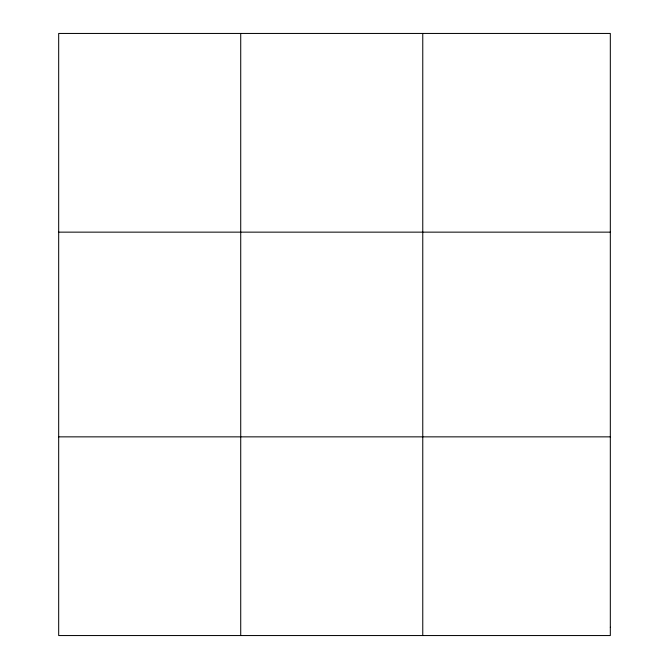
<?xml version="1.0" encoding="UTF-8"?>
<svg xmlns="http://www.w3.org/2000/svg" width="669" height="669" viewBox="0 0 669 669"><rect width="100%" height="100%" fill="white"/><g stroke="black" fill="none" stroke-linecap="round" stroke-linejoin="round"><path stroke-width="1" d="M240.723 635.55L240.723 33.45M422.766 635.55L422.766 33.45M58.68 232.143L610.32 232.143M58.68 436.857L610.32 436.857M610.32 627.271L610.32 635.55L58.68 635.55L58.68 33.45L610.32 33.45L610.32 627.271"/></g></svg>
